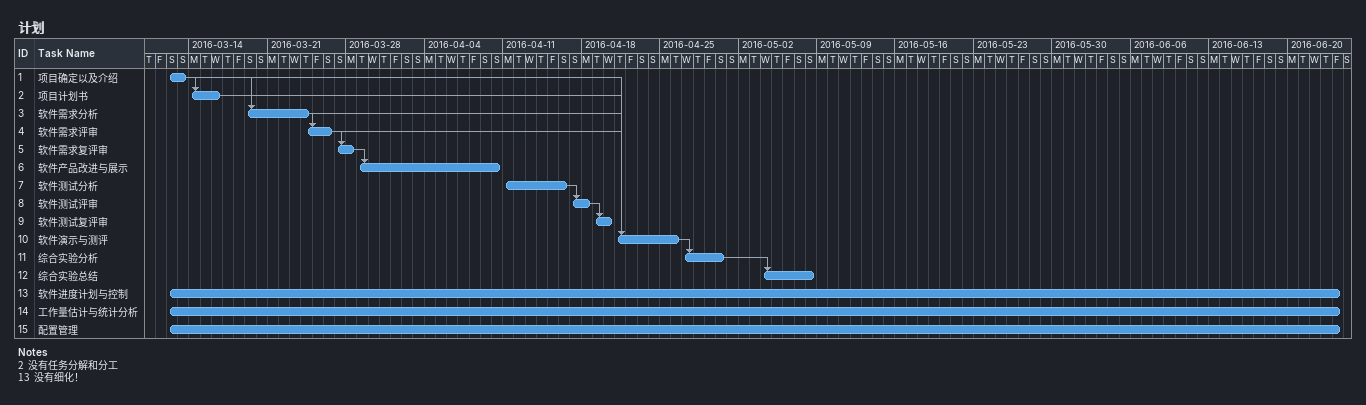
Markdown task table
计划

| ID | Task | Start | Finish | Predecessors |
|---|---|---|---|---|
| 1 | 项目确定以及介绍 | 2016-03-12 | 2016-03-13 |  |
| 2 | 项目计划书 | 2016-03-14 | 2016-03-16 | 1 |
| 3 | 软件需求分析 | 2016-03-19 | 2016-03-24 | 1, 2 |
| 4 | 软件需求评审 | 2016-03-24 | 2016-03-26 | 3 |
| 5 | 软件需求复评审 | 2016-03-27 | 2016-03-28 | 4 |
| 6 | 软件产品改进与展示 | 2016-03-29 | 2016-04-10 | 5 |
| 7 | 软件测试分析 | 2016-04-11 | 2016-04-16 |  |
| 8 | 软件测试评审 | 2016-04-17 | 2016-04-18 | 7 |
| 9 | 软件测试复评审 | 2016-04-19 | 2016-04-20 | 8 |
| 10 | 软件演示与测评 | 2016-04-21 | 2016-04-26 | 1, 2, 3, 4 |
| 11 | 综合实验分析 | 2016-04-27 | 2016-04-30 | 10 |
| 12 | 综合实验总结 | 2016-05-04 | 2016-05-08 | 11 |
| 13 | 软件进度计划与控制 | 2016-03-12 | 2016-06-24 |  |
| 14 | 工作量估计与统计分析 | 2016-03-12 | 2016-06-24 |  |
| 15 | 配置管理 | 2016-03-12 | 2016-06-24 |  |

Notes
- 2: 没有任务分解和分工
- 13: 没有细化！
